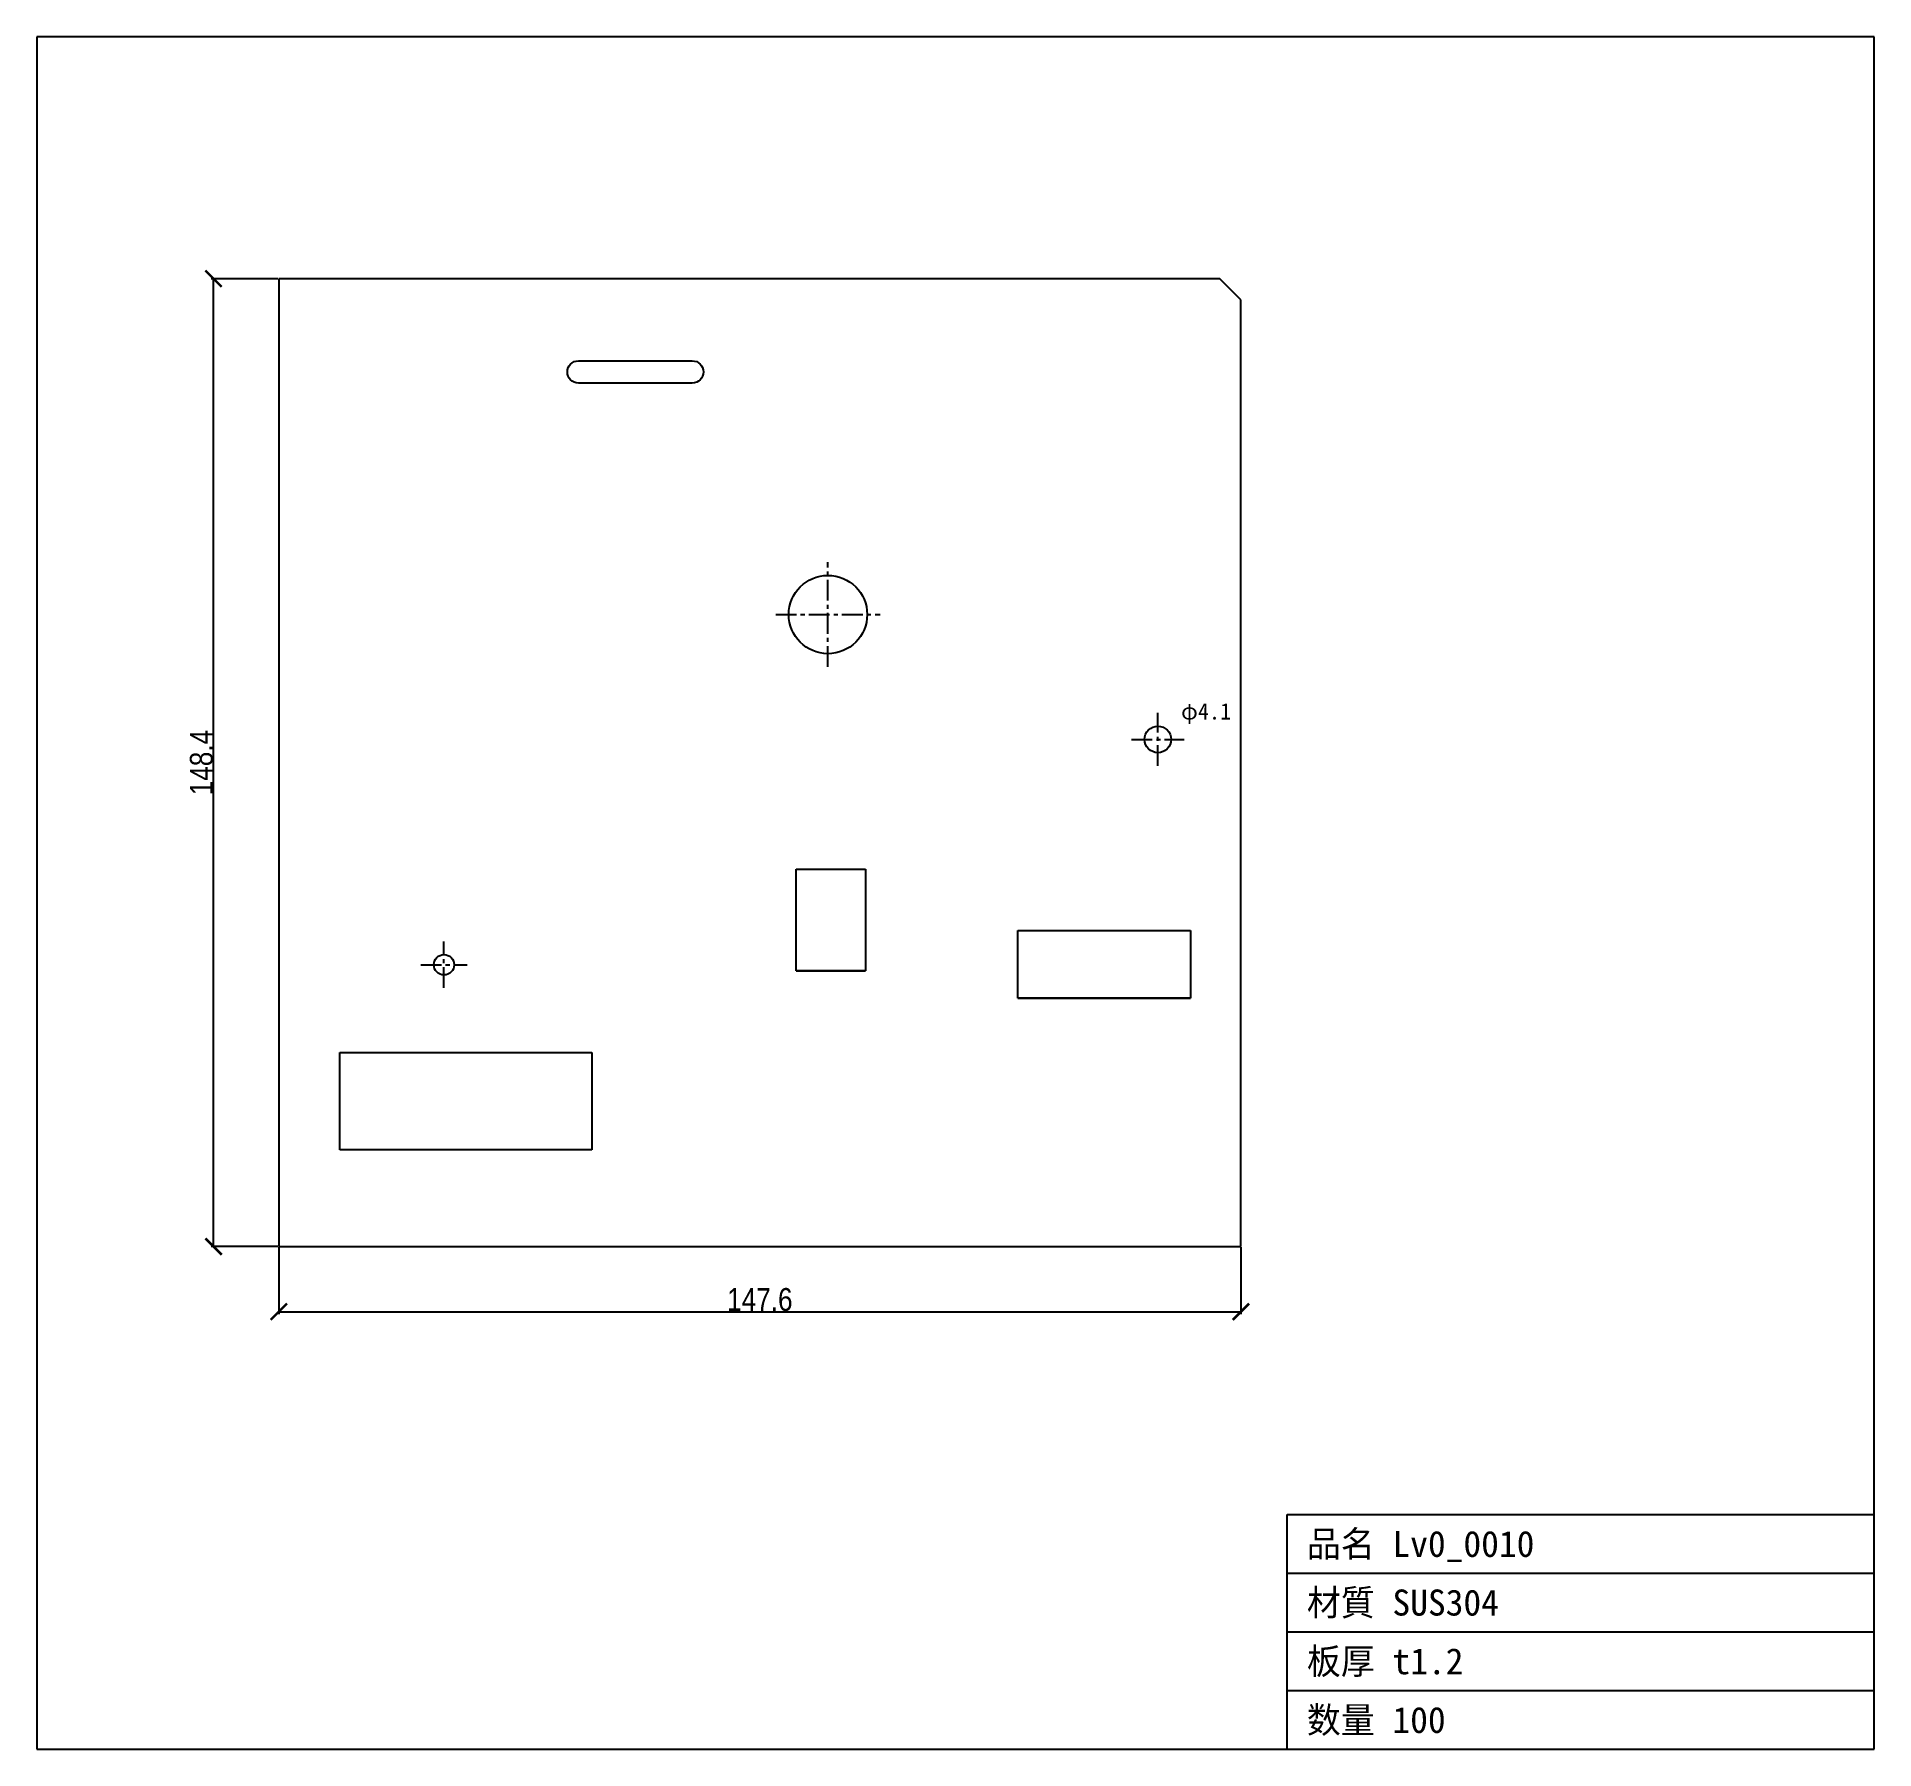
# Model space of a CAD drawing. Header units: millimetres. Extents: x -37 to 245, y -77 to 186.
import ezdxf

# ---------------------------------------------------------------- set-up
doc = ezdxf.new("R2010")
doc.units = ezdxf.units.MM
doc.linetypes.add('CENTER', pattern=[5.08, 3.175, -0.635, 0.635, -0.635])
doc.styles.add('OpenSansCondensed-Light', font='OpenSansCondensed-Light.ttf')
doc.dimstyles.new('EZDXF', dxfattribs={"dimtxt": 0.25, "dimasz": 0.175, "dimexe": 0.375, "dimexo": 0.125, "dimgap": 0.1, "dimtad": 1, "dimlfac": 100, "dimzin": 12, "dimdsep": 46, "dimtxsty": 'OpenSansCondensed-Light', "dimblk": 'ARCHTICK', "dimcen": 2.5, "dimazin": 3, "dimtfac": 0.5, "dimtmove": 2, "dimatfit": 3})

# ---------------------------------------------------------------- blocks, each defined once
blk = doc.blocks.new('HOLE_D4_09')
blk.add_circle((0, 0), 2.04)
blk = doc.blocks.new('_ARCHTICK')
at = {"color": 0, "linetype": 'BYBLOCK', "const_width": 0.15}
blk.add_lwpolyline([(-0.5, -0.5), (0.5, 0.5)], dxfattribs=at)

msp = doc.modelspace()

# ---------------------------------------------------------------- linework, layer by layer
at = {"color": 7, "linetype": 'CONTINUOUS'}
for p, q in [((244.66, 185.55), (-37.11, 185.55)), ((-37.11, 185.55), (-37.11, -77.11)), ((244.66, -77.11), (244.66, 185.55)), ((0, 148.44), (0, 62.83)), ((63.74, 148.44), (0, 148.44)), ((144.29, 148.44), (63.74, 148.44)), ((147.55, 145.18), (144.29, 148.44)), ((147.55, 0), (147.55, 145.18)), ((0, 62.83), (0, 53.81)), ((79.35, 54.69), (79.35, 57.86)), ((79.35, 57.86), (89.95, 57.86)), ((89.95, 57.86), (89.95, 42.28)), ((0, 53.81), (0, 0)), ((79.35, 42.28), (79.35, 54.68)), ((113.32, 38.08), (113.32, 48.48)), ((113.32, 48.48), (139.83, 48.48)), ((139.83, 48.48), (139.83, 38.08)), ((89.95, 42.28), (79.35, 42.28)), ((79.35, 42.28), (89.95, 42.28)), ((124.58, 38.08), (113.32, 38.08)), ((113.32, 38.08), (139.83, 38.08)), ((133.9, 38.08), (124.58, 38.08)), ((134.02, 38.08), (133.9, 38.08)), ((139.83, 38.08), (134.02, 38.08)), ((9.36, 14.82), (9.36, 29.74)), ((9.36, 29.74), (23.51, 29.74)), ((23.51, 29.74), (28.73, 29.74)), ((28.73, 29.74), (34.29, 29.74)), ((34.29, 29.74), (48.03, 29.74)), ((48.03, 29.74), (48.03, 14.82)), ((48.03, 14.82), (9.36, 14.82)), ((0, 0), (147.55, 0)), ((154.66, -77.11), (154.66, -41.11)), ((154.66, -41.11), (244.66, -41.11)), ((154.66, -50.11), (244.66, -50.11)), ((154.66, -59.11), (244.66, -59.11)), ((154.66, -68.11), (244.66, -68.11)), ((-37.11, -77.11), (244.66, -77.11))]:
    msp.add_line(p, q, dxfattribs=at)
at = {"color": 1, "linetype": 'CENTER'}
for p, q in [((84.22, 88.91), (84.22, 104.94)), ((76.21, 96.93), (92.24, 96.93)), ((134.81, 73.74), (134.81, 81.83)), ((130.77, 77.78), (138.86, 77.78)), ((25.34, 39.65), (25.34, 46.78)), ((21.77, 43.22), (28.9, 43.22))]:
    msp.add_line(p, q, dxfattribs=at)
at = {"color": 7, "linetype": 'CONTINUOUS'}
msp.add_lwpolyline([(45.97, 135.85), (63.42, 135.85, -1), (63.42, 132.42), (45.97, 132.42, -1)], format="xyb", close=True, dxfattribs=at)
for centre, radius in [((84.22, 96.93), 6.01), ((25.34, 43.22), 1.56)]:
    msp.add_circle(centre, radius, dxfattribs=at)

# ---------------------------------------------------------------- block references
msp.add_blockref('HOLE_D4_09', (134.81, 77.78), dxfattribs=at)

# ---------------------------------------------------------------- texts
at = {"color": 2}
for s, height, p in [('φ4.1', 2.5, (138.36, 80.83)), ('品名 Lv0_0010', 4, (157.66, -47.61)), ('材質 SUS304', 4, (157.66, -56.61)), ('板厚 t1.2', 4, (157.66, -65.61)), ('数量 100', 4, (157.66, -74.61))]:
    msp.add_text(s, height=height, dxfattribs=at).set_placement(p)

# ---------------------------------------------------------------- dimensions: what is measured, and where the dimension line sits
msp.add_linear_dim(base=(-10, 0), p1=(0, 0), p2=(0, 148.44), angle=90, dimstyle='EZDXF', override={"dimtxt": 3.5, "dimasz": 2.5, "dimdec": 1, "dimlfac": 1}, dxfattribs=at).render()
msp.add_linear_dim(base=(0, -10), p1=(0, 0), p2=(147.5533, 0), dimstyle='EZDXF', override={"dimtxt": 3.5, "dimasz": 2.5, "dimdec": 1, "dimlfac": 1}, dxfattribs=at).render()

doc.saveas('drawing.dxf')
